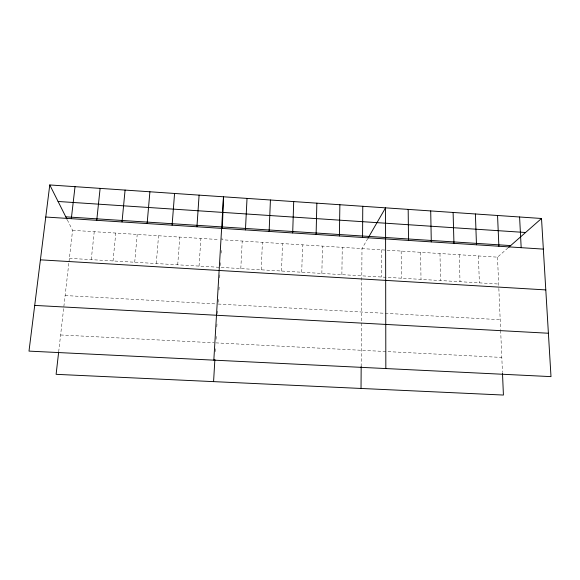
<?xml version="1.0" encoding="UTF-8"?>
<svg xmlns="http://www.w3.org/2000/svg" width="580" height="580" viewBox="0 0 580 580"><rect width="100%" height="100%" fill="white"/><g stroke="black" fill="none" stroke-linecap="round" stroke-linejoin="round"><path stroke-width="0.43" stroke-dasharray="2.9 2.17" d="M361.173 366.531L361.985 248.602L367.669 238.764M341.874 274.637L342.258 247.356M321.856 273.441L322.444 246.101M301.738 272.238L302.528 244.847M281.525 271.027L282.518 243.585M221.981 237.974L221.915 239.757L497.502 257.157L507.971 247.957M261.21 269.809L262.414 242.317M240.801 268.591L242.215 241.041M215.347 351.625L215.55 348.123M216.064 339.322L216.275 335.769M216.797 326.881L217.007 323.321M217.573 313.678L217.725 311.054M218.239 302.281L218.45 298.765M218.964 289.978L219.225 285.577M219.682 277.769L219.885 274.304M220.4 265.582L220.603 262.022M221.132 253.112L221.285 250.444M199.056 266.089L200.898 238.431M177.719 264.813L179.778 237.097M156.266 263.53L158.55 235.755M134.712 262.24L137.221 234.414M113.042 260.942L115.782 233.058M91.263 259.637L94.235 231.695M58.681 351.85L68.875 262.733M68.977 261.848L72.58 230.332L67.338 219.907M60.61 334.972L214.107 342.787M215.854 342.874L501.809 357.432M65.119 295.546L216.347 303.942M218.138 304.043L500.192 319.696M69.375 258.332L498.655 284.026M72.58 230.332L219.283 239.591M497.502 257.157L498.807 287.571M498.843 288.456L500.613 329.512M500.649 330.404L502.461 372.563M478.413 255.954L479.377 282.873M459.237 254.743L460.012 281.713M439.966 253.525L440.561 280.546M420.609 252.3L421.007 279.379M401.157 251.075L401.367 278.204M381.618 249.842L381.633 277.023"/><path stroke-width="0.87" d="M361.028 388.455L361.173 366.531M362.565 237.452L362.768 206.299M339.401 235.958L339.873 204.733M316.107 234.458L316.854 203.167M292.683 232.942L293.705 201.586M222.321 228.593L223.488 196.794L213.832 360.151M269.127 231.427L270.425 199.999M245.442 229.898L247.022 198.404M213.578 381.625L214.883 359.491M196.939 226.773L199.1 195.134M172.108 225.17L174.565 193.459M147.131 223.561L149.901 191.777M122.017 221.944L125.084 190.081M96.744 220.313L100.122 188.384M58.58 352.734L56.108 374.332L503.425 395.052L502.498 373.447M71.325 218.674L75.023 186.666M49.771 184.947L29 351.118L551 376.623L541.51 218.486L49.771 184.947L66.954 219.138M368.119 237.988L385.54 207.85L385.838 368.554M508.646 247.363L541.51 218.486M34.713 305.406L548.397 333.239M40.412 259.84L545.794 289.906M65.794 216.833L510.661 245.594M45.762 217.029L543.344 249.11M58.08 201.477L525.56 232.5M519.586 216.993L521.181 247.674M497.546 215.492L498.887 246.239M475.39 213.976L476.477 244.796M453.111 212.461L453.944 243.346M430.708 210.931L431.288 241.882M408.182 209.394L408.509 240.41"/></g></svg>
